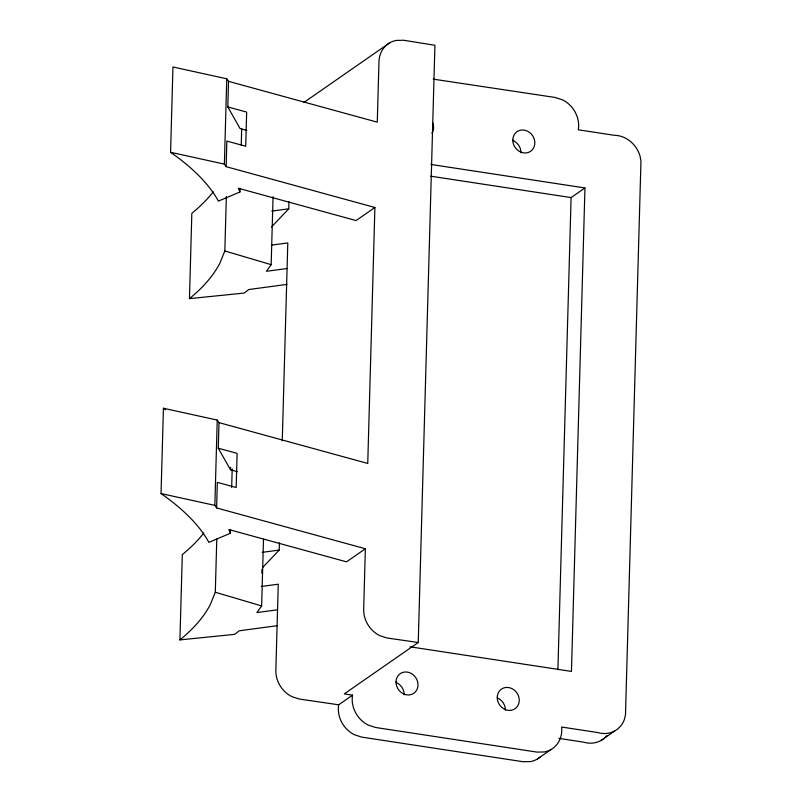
<?xml version="1.0" encoding="UTF-8"?>
<svg xmlns="http://www.w3.org/2000/svg" width="802" height="802" viewBox="0 0 802 802"><rect width="100%" height="100%" fill="white"/><g stroke="black" fill="none" stroke-linecap="round" stroke-linejoin="round"><path stroke-width="1.2" d="M230.505 529.551L230.395 533.26L208.871 542.373A643.876 194.685 1.6 0 0 161.042 493.571L163.428 408.258L217.232 420.068L218.996 422.624L218.274 448.218L230.525 469.822L237.342 471.696M240.029 188.28L239.928 191.989L218.405 201.101A643.876 194.685 1.6 0 0 170.575 152.3L172.961 66.977L226.765 78.796L228.53 81.343L227.808 106.947L240.059 128.541L246.876 130.425M277.392 625.67L239.217 630.803L234.725 634.332L179.919 639.906L182.305 554.593A643.876 194.685 1.6 0 0 203.748 533.059M286.926 284.399L248.75 289.532L244.259 293.051L189.452 298.635L191.838 213.322A643.876 194.685 1.6 0 0 213.272 191.788M228.53 81.343L377.281 122.165L378.975 61.413A26.386 23.268 55.2 0 1 396.258 40.421L403.677 40.26L434.925 45.273L418.243 642.502L386.975 637.991L379.627 635.575A26.386 23.268 55.2 0 1 363.667 609.51L365.361 548.758L216.61 507.937L214.846 505.39L217.232 420.068M218.996 422.624L367.747 463.446L374.895 207.487L226.144 166.666L224.38 164.119L226.765 78.796M216.61 507.937L217.322 482.343L236.169 487.516L237.121 453.391L218.274 448.218M226.144 166.666L226.856 141.072L245.703 146.245L246.655 112.11L227.808 106.947M179.919 639.906A643.876 194.685 1.6 0 0 210.335 604.487L215.297 592.237L216.781 539.064M189.452 298.635A643.876 194.685 1.6 0 0 219.858 263.206L224.831 250.966L226.354 196.56M230.525 469.822L230.595 467.386M231.678 487.516L232.189 468.969M241.242 145.002L241.693 128.932M261.853 573.119L261.953 569.46M277.542 609.791L256.891 612.568L261.632 605.931L263.497 539.165M287.076 268.52L266.424 271.297L271.166 264.66L273.061 196.65M262.845 567.335L279.216 550.072L279.417 542.753M282.264 440.819L287.798 242.926L271.998 245.051M271.517 226.966L288.75 208.801L288.951 201.482M557.901 669.78L571.094 197.583L584.959 187.949L571.455 671.414L409.972 646.793M303.727 102.566L389.501 42.957M374.895 207.487L356.078 220.56L238.384 188.269L239.928 191.989M365.361 548.758L346.544 561.841L228.851 529.541L230.395 533.26M418.243 642.502L344.289 693.9L352.539 695.164A26.386 23.268 55.2 0 0 368.158 725.058L375.506 727.474L537.049 752.106L544.468 751.945A26.386 23.268 55.2 0 0 561.611 727.033L597.37 732.487A26.386 23.268 55.2 0 0 624.347 719.594L625.49 714.893L640.958 161.242L640.086 156.24A26.386 23.268 55.2 0 0 614.051 135.257L578.292 129.804A26.386 23.268 55.2 0 0 562.673 99.909L555.335 97.493L433.27 79.137M261.252 586.483L278.264 584.197L275.848 670.542A26.386 23.268 55.2 0 0 291.818 696.607L299.166 699.023L338.675 704.798L352.539 695.164M537.35 759.043L551.215 749.409M601.42 740.256L615.284 730.612M271.738 211.086L288.75 208.801M262.204 552.357L279.216 550.072M430.875 164.45L584.959 187.949M430.574 176.159L571.094 197.583M558.844 738.361L583.505 742.131A26.386 23.268 55.2 0 0 606.863 735.584M170.575 152.3L224.38 164.119M161.042 493.571L214.846 505.39M224.831 250.966L271.166 264.66M215.297 592.237L261.632 605.931M163.428 408.258A643.876 194.685 1.6 0 1 165.523 409.732M396.308 682.552A11.94 10.526 55.2 0 1 404.158 694.783M513.11 140.581A11.94 10.526 55.2 0 1 520.959 152.811M432.689 122.766A11.94 10.526 55.2 0 1 431.957 133.202M497.541 697.991A11.94 10.526 55.2 0 1 505.39 710.221M338.675 704.798A26.386 23.268 55.2 0 0 354.294 734.692L361.642 737.108L523.185 761.74L530.603 761.579A26.386 23.268 55.2 0 0 540.267 756.958M497.25 697.229A11.94 10.526 55.2 0 0 513.481 709.6A11.94 10.526 55.2 0 0 514.022 689.9A11.94 10.526 55.2 0 0 497.25 697.229M396.008 681.8A11.94 10.526 55.2 0 0 412.238 694.161A11.94 10.526 55.2 0 0 412.789 674.462A11.94 10.526 55.2 0 0 396.008 681.8M512.819 139.819A11.94 10.526 55.2 0 0 529.049 152.179A11.94 10.526 55.2 0 0 529.601 132.48A11.94 10.526 55.2 0 0 512.819 139.819"/></g></svg>
